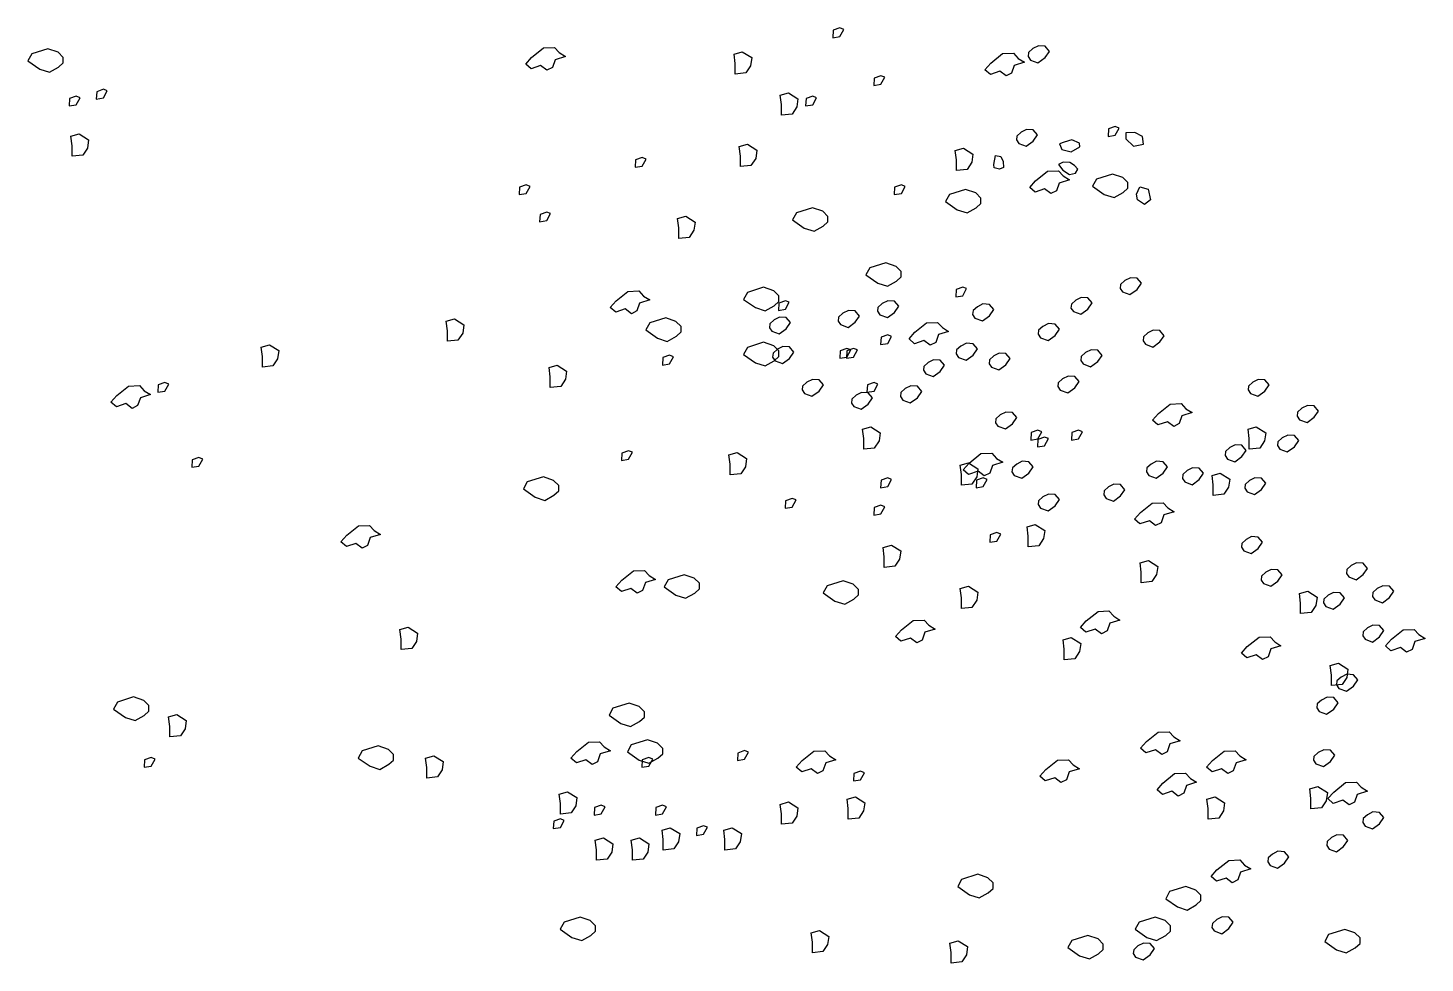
# Model space of a CAD drawing. Header units: millimetres. Extents: x 462666 to 1244237, y 2328025 to 3795663.
# Drawn here: x 1080457 to 1082481, y 2915386 to 2916741 of the extents above; entities that cross this region are included whole.
import ezdxf

# ---------------------------------------------------------------- set-up
doc = ezdxf.new("R2010")
doc.units = ezdxf.units.MM
doc.layers.add('arbre', color=250, linetype='Continuous')

# ---------------------------------------------------------------- blocks, each defined once
blk = doc.blocks.new('arbre3')
at = {"layer": 'arbre', "color": 252}
for points in [[(263.2569, 32.1143), (263.296, 32.1208), (263.3177, 32.1599), (263.296, 32.1686), (263.2591, 32.1555)], [(264.3526, 31.9908), (264.3939, 31.9756), (264.433, 32.0039), (264.4569, 32.0386), (264.433, 32.0669), (264.396, 32.069), (264.3656, 32.0538), (264.3417, 32.0321), (264.3395, 32.0104)], [(258.8594, 31.9401), (258.9138, 31.9228), (258.9638, 31.951), (258.9898, 31.9749), (258.9898, 32.0053), (258.9616, 32.0336), (258.9051, 32.0531), (258.816, 32.0249), (258.7942, 31.9858)], [(261.5867, 32.0056), (261.6519, 32.0578), (261.7127, 32.06), (261.7388, 32.0317), (261.7736, 32.01), (261.7171, 31.9926), (261.7019, 31.9492), (261.6714, 31.934), (261.6367, 31.96), (261.5845, 31.9426), (261.5541, 31.9687)], [(262.7155, 31.9128), (262.7155, 31.9714), (262.709, 32.0235), (262.7546, 32.0366), (262.8067, 32.004), (262.8002, 31.9584), (262.7741, 31.9193)], [(264.1321, 31.974), (264.1973, 32.0261), (264.2582, 32.0283), (264.2843, 32), (264.319, 31.9783), (264.2625, 31.9609), (264.2473, 31.9175), (264.2169, 31.9023), (264.1821, 31.9283), (264.1299, 31.911), (264.0995, 31.937)], [(263.4837, 31.8497), (263.5229, 31.8562), (263.5446, 31.8953), (263.5229, 31.904), (263.4859, 31.891)], [(259.0221, 31.7363), (259.0612, 31.7428), (259.0829, 31.7819), (259.0612, 31.7906), (259.0242, 31.7776)], [(259.1733, 31.7741), (259.2124, 31.7806), (259.2342, 31.8197), (259.2124, 31.8284), (259.1755, 31.8154)], [(262.9719, 31.6849), (262.9719, 31.7435), (262.9654, 31.7956), (263.011, 31.8087), (263.0632, 31.7761), (263.0567, 31.7305), (263.0306, 31.6914)], [(263.1056, 31.7363), (263.1448, 31.7428), (263.1665, 31.7819), (263.1448, 31.7906), (263.1078, 31.7776)], [(264.2874, 31.5283), (264.3287, 31.5131), (264.3678, 31.5414), (264.3917, 31.5761), (264.3678, 31.6044), (264.3309, 31.6065), (264.3004, 31.5913), (264.2765, 31.5696), (264.2744, 31.5479)], [(264.783, 31.5674), (264.8221, 31.574), (264.8438, 31.6131), (264.8221, 31.6218), (264.7851, 31.6087)], [(259.0394, 31.457), (259.0394, 31.5156), (259.0328, 31.5678), (259.0785, 31.5808), (259.1306, 31.5482), (259.1241, 31.5026), (259.098, 31.4635)], [(264.5265, 31.4957), (264.5787, 31.4827), (264.6265, 31.5088), (264.6243, 31.5305), (264.5808, 31.5479), (264.5395, 31.5348), (264.5135, 31.5262), (264.5178, 31.5131)], [(264.8808, 31.5544), (264.9242, 31.5131), (264.9786, 31.524), (264.9742, 31.5674), (264.9308, 31.5892), (264.8808, 31.587)], [(262.1604, 31.3961), (262.1995, 31.4027), (262.2212, 31.4418), (262.1995, 31.4505), (262.1625, 31.4374)], [(262.744, 31.4), (262.744, 31.4587), (262.7374, 31.5108), (262.7831, 31.5238), (262.8352, 31.4912), (262.8287, 31.4456), (262.8026, 31.4066)], [(263.9421, 31.3783), (263.9421, 31.437), (263.9356, 31.4891), (263.9812, 31.5021), (264.0334, 31.4695), (264.0268, 31.4239), (264.0008, 31.3848)], [(264.1483, 31.411), (264.1592, 31.461), (264.1874, 31.4566), (264.2005, 31.4284), (264.2026, 31.3958), (264.1809, 31.3849), (264.1505, 31.3936)], [(264.3809, 31.3219), (264.4461, 31.3741), (264.5069, 31.3762), (264.533, 31.348), (264.5678, 31.3263), (264.5113, 31.3089), (264.4961, 31.2654), (264.4656, 31.2502), (264.4309, 31.2763), (264.3787, 31.2589), (264.3483, 31.285)], [(264.5308, 31.3806), (264.5678, 31.3567), (264.6026, 31.3632), (264.6156, 31.3849), (264.596, 31.4067), (264.57, 31.4219), (264.533, 31.424), (264.5069, 31.411)], [(261.5176, 31.245), (261.5567, 31.2515), (261.5784, 31.2906), (261.5567, 31.2993), (261.5197, 31.2862)], [(263.5972, 31.245), (263.6363, 31.2515), (263.658, 31.2906), (263.6363, 31.2993), (263.5993, 31.2862)], [(264.7612, 31.2459), (264.8156, 31.2285), (264.8656, 31.2567), (264.8916, 31.2806), (264.8916, 31.3111), (264.8634, 31.3393), (264.8069, 31.3589), (264.7178, 31.3306), (264.696, 31.2915)], [(263.9462, 31.1605), (264.0006, 31.1431), (264.0506, 31.1713), (264.0766, 31.1952), (264.0766, 31.2257), (264.0484, 31.2539), (263.9919, 31.2735), (263.9028, 31.2452), (263.881, 31.2061)], [(264.9392, 31.2481), (264.9588, 31.2871), (265.0044, 31.2741), (265.0174, 31.2155), (264.9848, 31.1894), (264.9457, 31.2155)], [(261.631, 31.0938), (261.6701, 31.1003), (261.6919, 31.1394), (261.6701, 31.1481), (261.6332, 31.1351)], [(263.0984, 31.0588), (263.1528, 31.0414), (263.2028, 31.0697), (263.2288, 31.0936), (263.2288, 31.124), (263.2006, 31.1522), (263.1441, 31.1718), (263.055, 31.1435), (263.0332, 31.1044)], [(262.402, 31.0013), (262.402, 31.0599), (262.3955, 31.112), (262.4411, 31.125), (262.4932, 31.0925), (262.4867, 31.0469), (262.4607, 31.0078)], [(263.5054, 30.7537), (263.5597, 30.7363), (263.6097, 30.7646), (263.6358, 30.7885), (263.6358, 30.8189), (263.6075, 30.8471), (263.551, 30.8667), (263.4619, 30.8384), (263.4402, 30.7993)], [(264.8625, 30.7056), (264.9038, 30.6904), (264.9429, 30.7186), (264.9669, 30.7534), (264.9429, 30.7816), (264.906, 30.7838), (264.8756, 30.7686), (264.8517, 30.7469), (264.8495, 30.7251)], [(262.0551, 30.6564), (262.1203, 30.7085), (262.1811, 30.7107), (262.2072, 30.6825), (262.242, 30.6607), (262.1855, 30.6433), (262.1703, 30.5999), (262.1398, 30.5847), (262.105, 30.6108), (262.0529, 30.5934), (262.0225, 30.6194)], [(262.8271, 30.6181), (262.8815, 30.6007), (262.9315, 30.629), (262.9575, 30.6529), (262.9575, 30.6833), (262.9293, 30.7115), (262.8728, 30.7311), (262.7837, 30.7028), (262.7619, 30.6637)], [(263.9375, 30.678), (263.9766, 30.6845), (263.9983, 30.7237), (263.9766, 30.7323), (263.9396, 30.7193)], [(264.5899, 30.5966), (264.6312, 30.5814), (264.6703, 30.6096), (264.6942, 30.6444), (264.6703, 30.6726), (264.6334, 30.6748), (264.6029, 30.6596), (264.579, 30.6379), (264.5769, 30.6161)], [(262.9544, 30.6024), (262.9935, 30.609), (263.0152, 30.6481), (262.9935, 30.6568), (262.9566, 30.6437)], [(263.2995, 30.5239), (263.3408, 30.5087), (263.3799, 30.5369), (263.4038, 30.5717), (263.3799, 30.5999), (263.3429, 30.6021), (263.3125, 30.5869), (263.2886, 30.5652), (263.2864, 30.5435)], [(263.5176, 30.5784), (263.5589, 30.5632), (263.598, 30.5914), (263.6219, 30.6262), (263.598, 30.6544), (263.561, 30.6566), (263.5306, 30.6414), (263.5067, 30.6197), (263.5045, 30.598)], [(264.0446, 30.5602), (264.0859, 30.545), (264.1251, 30.5733), (264.149, 30.608), (264.1251, 30.6363), (264.0881, 30.6385), (264.0577, 30.6232), (264.0338, 30.6015), (264.0316, 30.5798)], [(261.1196, 30.4315), (261.1196, 30.4902), (261.1131, 30.5423), (261.1587, 30.5553), (261.2109, 30.5227), (261.2044, 30.4771), (261.1783, 30.4381)], [(262.2845, 30.4486), (262.3389, 30.4312), (262.3889, 30.4595), (262.415, 30.4834), (262.415, 30.5138), (262.3867, 30.542), (262.3302, 30.5616), (262.2411, 30.5334), (262.2193, 30.4943)], [(262.9178, 30.4876), (262.9591, 30.4724), (262.9982, 30.5006), (263.0221, 30.5354), (262.9982, 30.5636), (262.9613, 30.5658), (262.9308, 30.5506), (262.9069, 30.5289), (262.9048, 30.5071)], [(263.7115, 30.4814), (263.7767, 30.5335), (263.8376, 30.5357), (263.8637, 30.5075), (263.8984, 30.4857), (263.8419, 30.4684), (263.8267, 30.4249), (263.7963, 30.4097), (263.7615, 30.4358), (263.7093, 30.4184), (263.6789, 30.4445)], [(264.4081, 30.4512), (264.4494, 30.436), (264.4886, 30.4643), (264.5125, 30.499), (264.4886, 30.5273), (264.4516, 30.5294), (264.4212, 30.5142), (264.3973, 30.4925), (264.3951, 30.4708)], [(263.5216, 30.4135), (263.5607, 30.42), (263.5824, 30.4591), (263.5607, 30.4678), (263.5237, 30.4547)], [(264.9897, 30.4149), (265.031, 30.3997), (265.0702, 30.4279), (265.0941, 30.4627), (265.0702, 30.4909), (265.0332, 30.4931), (265.0028, 30.4779), (264.9789, 30.4562), (264.9767, 30.4345)], [(260.0937, 30.2891), (260.0937, 30.3477), (260.0872, 30.3999), (260.1328, 30.4129), (260.185, 30.3803), (260.1785, 30.3347), (260.1524, 30.2956)], [(262.8271, 30.313), (262.8815, 30.2957), (262.9315, 30.3239), (262.9575, 30.3478), (262.9575, 30.3782), (262.9293, 30.4065), (262.8728, 30.426), (262.7837, 30.3978), (262.7619, 30.3587)], [(262.936, 30.3241), (262.9773, 30.3089), (263.0164, 30.3371), (263.0403, 30.3719), (263.0164, 30.4001), (262.9794, 30.4023), (262.949, 30.3871), (262.9251, 30.3653), (262.9229, 30.3436)], [(263.2947, 30.3379), (263.3338, 30.3444), (263.3555, 30.3835), (263.3338, 30.3922), (263.2969, 30.3791)], [(263.3325, 30.3379), (263.3716, 30.3444), (263.3934, 30.3835), (263.3716, 30.3922), (263.3347, 30.3791)], [(263.9538, 30.3422), (263.9951, 30.327), (264.0342, 30.3553), (264.0581, 30.39), (264.0342, 30.4183), (263.9972, 30.4204), (263.9668, 30.4052), (263.9429, 30.3835), (263.9407, 30.3618)], [(264.1355, 30.2877), (264.1768, 30.2725), (264.2159, 30.3008), (264.2399, 30.3355), (264.2159, 30.3638), (264.179, 30.3659), (264.1486, 30.3507), (264.1247, 30.329), (264.1225, 30.3073)], [(264.6444, 30.3059), (264.6857, 30.2907), (264.7248, 30.3189), (264.7488, 30.3537), (264.7248, 30.3819), (264.6879, 30.3841), (264.6575, 30.3689), (264.6336, 30.3472), (264.6314, 30.3254)], [(261.6896, 30.1752), (261.6896, 30.2338), (261.6831, 30.2859), (261.7287, 30.2989), (261.7808, 30.2664), (261.7743, 30.2208), (261.7482, 30.1817)], [(262.3116, 30.3001), (262.3507, 30.3066), (262.3725, 30.3457), (262.3507, 30.3544), (262.3138, 30.3414)], [(263.772, 30.2514), (263.8133, 30.2362), (263.8524, 30.2644), (263.8764, 30.2992), (263.8524, 30.3274), (263.8155, 30.3296), (263.7851, 30.3144), (263.7612, 30.2927), (263.759, 30.2709)], [(263.0995, 30.1424), (263.1408, 30.1272), (263.18, 30.1554), (263.2039, 30.1902), (263.18, 30.2184), (263.143, 30.2206), (263.1126, 30.2054), (263.0887, 30.1837), (263.0865, 30.1619)], [(264.5172, 30.1606), (264.5585, 30.1453), (264.5976, 30.1736), (264.6215, 30.2084), (264.5976, 30.2366), (264.5607, 30.2388), (264.5302, 30.2236), (264.5063, 30.2018), (264.5042, 30.1801)], [(265.5713, 30.1424), (265.6126, 30.1272), (265.6518, 30.1554), (265.6757, 30.1902), (265.6518, 30.2184), (265.6148, 30.2206), (265.5844, 30.2054), (265.5605, 30.1837), (265.5583, 30.1619)], [(259.2869, 30.1316), (259.3521, 30.1837), (259.4129, 30.1859), (259.439, 30.1576), (259.4738, 30.1359), (259.4173, 30.1185), (259.4021, 30.0751), (259.3716, 30.0599), (259.3368, 30.0859), (259.2847, 30.0686), (259.2543, 30.0946)], [(259.5136, 30.1489), (259.5527, 30.1554), (259.5745, 30.1945), (259.5527, 30.2032), (259.5158, 30.1902)], [(263.3722, 30.0697), (263.4135, 30.0545), (263.4526, 30.0828), (263.4765, 30.1175), (263.4526, 30.1458), (263.4156, 30.1479), (263.3852, 30.1327), (263.3613, 30.111), (263.3591, 30.0893)], [(263.4459, 30.1489), (263.4851, 30.1554), (263.5068, 30.1945), (263.4851, 30.2032), (263.4481, 30.1902)], [(263.6448, 30.1061), (263.6861, 30.0908), (263.7252, 30.1191), (263.7491, 30.1538), (263.7252, 30.1821), (263.6883, 30.1843), (263.6578, 30.1691), (263.6339, 30.1473), (263.6318, 30.1256)], [(265.0614, 30.0316), (265.1266, 30.0838), (265.1875, 30.0859), (265.2136, 30.0577), (265.2483, 30.036), (265.1918, 30.0186), (265.1766, 29.9751), (265.1462, 29.9599), (265.1114, 29.986), (265.0592, 29.9686), (265.0288, 29.9947)], [(265.844, 29.997), (265.8853, 29.9818), (265.9244, 30.0101), (265.9483, 30.0448), (265.9244, 30.0731), (265.8874, 30.0753), (265.857, 30.0601), (265.8331, 30.0383), (265.8309, 30.0166)], [(264.1719, 29.9607), (264.2132, 29.9455), (264.2523, 29.9737), (264.2762, 30.0085), (264.2523, 30.0368), (264.2153, 30.0389), (264.1849, 30.0237), (264.161, 30.002), (264.1588, 29.9803)], [(263.4279, 29.8334), (263.4279, 29.892), (263.4214, 29.9441), (263.467, 29.9571), (263.5191, 29.9246), (263.5126, 29.879), (263.4865, 29.8399)], [(264.3534, 29.8843), (264.3925, 29.8908), (264.4143, 29.9299), (264.3925, 29.9386), (264.3556, 29.9256)], [(264.3912, 29.8465), (264.4303, 29.853), (264.4521, 29.8922), (264.4303, 29.9008), (264.3934, 29.8878)], [(264.5803, 29.8843), (264.6194, 29.8908), (264.6411, 29.9299), (264.6194, 29.9386), (264.5824, 29.9256)], [(265.5652, 29.8334), (265.5652, 29.892), (265.5587, 29.9441), (265.6043, 29.9571), (265.6564, 29.9246), (265.6499, 29.879), (265.6238, 29.8399)], [(265.7349, 29.8335), (265.7762, 29.8183), (265.8153, 29.8466), (265.8393, 29.8813), (265.8153, 29.9096), (265.7784, 29.9118), (265.748, 29.8965), (265.7241, 29.8748), (265.7219, 29.8531)], [(262.0847, 29.7709), (262.1239, 29.7775), (262.1456, 29.8166), (262.1239, 29.8253), (262.0869, 29.8122)], [(265.4441, 29.779), (265.4854, 29.7638), (265.5245, 29.7921), (265.5485, 29.8268), (265.5245, 29.8551), (265.4876, 29.8573), (265.4572, 29.842), (265.4333, 29.8203), (265.4311, 29.7986)], [(259.7026, 29.7331), (259.7418, 29.7397), (259.7635, 29.7788), (259.7418, 29.7875), (259.7048, 29.7744)], [(262.687, 29.6909), (262.687, 29.7496), (262.6805, 29.8017), (262.7261, 29.8147), (262.7782, 29.7821), (262.7717, 29.7365), (262.7456, 29.6974)], [(263.9693, 29.634), (263.9693, 29.6926), (263.9628, 29.7447), (264.0084, 29.7577), (264.0606, 29.7252), (264.0541, 29.6796), (264.028, 29.6405)], [(264.0115, 29.7567), (264.0767, 29.8089), (264.1376, 29.8111), (264.1636, 29.7828), (264.1984, 29.7611), (264.1419, 29.7437), (264.1267, 29.7003), (264.0963, 29.685), (264.0615, 29.7111), (264.0093, 29.6937), (263.9789, 29.7198)], [(264.2627, 29.6882), (264.304, 29.673), (264.3432, 29.7012), (264.3671, 29.736), (264.3432, 29.7642), (264.3062, 29.7664), (264.2758, 29.7512), (264.2519, 29.7295), (264.2497, 29.7078)], [(265.0079, 29.6882), (265.0492, 29.673), (265.0883, 29.7012), (265.1123, 29.736), (265.0883, 29.7642), (265.0514, 29.7664), (265.021, 29.7512), (264.9971, 29.7295), (264.9949, 29.7078)], [(261.6063, 29.5673), (261.6606, 29.5499), (261.7106, 29.5781), (261.7367, 29.602), (261.7367, 29.6325), (261.7085, 29.6607), (261.6519, 29.6803), (261.5628, 29.652), (261.5411, 29.6129)], [(263.5216, 29.6198), (263.5607, 29.6263), (263.5824, 29.6654), (263.5607, 29.6741), (263.5237, 29.661)], [(264.0509, 29.6198), (264.09, 29.6263), (264.1118, 29.6654), (264.09, 29.6741), (264.0531, 29.661)], [(265.2078, 29.6519), (265.2491, 29.6367), (265.2883, 29.6649), (265.3122, 29.6997), (265.2883, 29.7279), (265.2513, 29.7301), (265.2209, 29.7149), (265.197, 29.6931), (265.1948, 29.6714)], [(265.3657, 29.577), (265.3657, 29.6356), (265.3592, 29.6877), (265.4048, 29.7008), (265.4569, 29.6682), (265.4504, 29.6226), (265.4243, 29.5835)], [(265.5532, 29.5974), (265.5945, 29.5822), (265.6336, 29.6104), (265.6575, 29.6452), (265.6336, 29.6734), (265.5966, 29.6756), (265.5662, 29.6604), (265.5423, 29.6386), (265.5401, 29.6169)], [(264.7716, 29.561), (264.8129, 29.5458), (264.8521, 29.5741), (264.876, 29.6088), (264.8521, 29.6371), (264.8151, 29.6392), (264.7847, 29.624), (264.7608, 29.6023), (264.7586, 29.5806)], [(262.9922, 29.5064), (263.0313, 29.5129), (263.0531, 29.552), (263.0313, 29.5607), (262.9944, 29.5476)], [(263.4837, 29.4686), (263.5229, 29.4751), (263.5446, 29.5142), (263.5229, 29.5229), (263.4859, 29.5099)], [(264.4081, 29.5065), (264.4494, 29.4913), (264.4886, 29.5196), (264.5125, 29.5543), (264.4886, 29.5826), (264.4516, 29.5847), (264.4212, 29.5695), (264.3973, 29.5478), (264.3951, 29.5261)], [(264.9614, 29.4819), (265.0266, 29.534), (265.0875, 29.5362), (265.1136, 29.508), (265.1483, 29.4862), (265.0918, 29.4688), (265.0766, 29.4254), (265.0462, 29.4102), (265.0114, 29.4363), (264.9592, 29.4189), (264.9288, 29.4449)], [(260.5618, 29.3569), (260.627, 29.4091), (260.6878, 29.4113), (260.7139, 29.383), (260.7487, 29.3613), (260.6922, 29.3439), (260.677, 29.3005), (260.6465, 29.2852), (260.6117, 29.3113), (260.5596, 29.2939), (260.5292, 29.32)], [(264.1265, 29.3174), (264.1657, 29.3239), (264.1874, 29.363), (264.1657, 29.3717), (264.1287, 29.3587)], [(264.3398, 29.2921), (264.3398, 29.3508), (264.3333, 29.4029), (264.3789, 29.4159), (264.431, 29.3833), (264.4245, 29.3377), (264.3985, 29.2986)], [(263.5419, 29.1782), (263.5419, 29.2368), (263.5354, 29.2889), (263.581, 29.302), (263.6331, 29.2694), (263.6266, 29.2238), (263.6005, 29.1847)], [(265.535, 29.2703), (265.5763, 29.2551), (265.6154, 29.2834), (265.6393, 29.3181), (265.6154, 29.3464), (265.5785, 29.3486), (265.548, 29.3334), (265.5241, 29.3116), (265.522, 29.2899)], [(264.9667, 29.0927), (264.9667, 29.1514), (264.9602, 29.2035), (265.0058, 29.2165), (265.058, 29.1839), (265.0515, 29.1383), (265.0254, 29.0993)], [(266.1166, 29.125), (266.1579, 29.1098), (266.197, 29.138), (266.2209, 29.1728), (266.197, 29.201), (266.1601, 29.2032), (266.1296, 29.188), (266.1057, 29.1663), (266.1036, 29.1446)], [(262.0866, 29.1071), (262.1518, 29.1592), (262.2127, 29.1614), (262.2388, 29.1331), (262.2736, 29.1114), (262.2171, 29.094), (262.2018, 29.0506), (262.1714, 29.0354), (262.1366, 29.0614), (262.0845, 29.0441), (262.054, 29.0701)], [(262.3863, 29.0249), (262.4406, 29.0075), (262.4906, 29.0358), (262.5167, 29.0597), (262.5167, 29.0901), (262.4884, 29.1183), (262.4319, 29.1379), (262.3428, 29.1096), (262.3211, 29.0705)], [(265.644, 29.0887), (265.6853, 29.0735), (265.7245, 29.1017), (265.7484, 29.1365), (265.7245, 29.1647), (265.6875, 29.1669), (265.6571, 29.1517), (265.6332, 29.1299), (265.631, 29.1082)], [(263.268, 28.991), (263.3223, 28.9736), (263.3723, 29.0019), (263.3984, 29.0258), (263.3984, 29.0562), (263.3701, 29.0844), (263.3136, 29.104), (263.2245, 29.0757), (263.2028, 29.0366)], [(263.9693, 28.9503), (263.9693, 29.0089), (263.9628, 29.0611), (264.0084, 29.0741), (264.0606, 29.0415), (264.0541, 28.9959), (264.028, 28.9568)], [(266.262, 28.9978), (266.3033, 28.9826), (266.3424, 29.0109), (266.3663, 29.0456), (266.3424, 29.0739), (266.3055, 29.076), (266.275, 29.0608), (266.2511, 29.0391), (266.249, 29.0174)], [(265.8501, 28.9218), (265.8501, 28.9805), (265.8436, 29.0326), (265.8892, 29.0456), (265.9414, 29.013), (265.9349, 28.9674), (265.9088, 28.9283)], [(265.9894, 28.9615), (266.0307, 28.9463), (266.0698, 28.9745), (266.0937, 29.0093), (266.0698, 29.0375), (266.0328, 29.0397), (266.0024, 29.0245), (265.9785, 29.0028), (265.9763, 28.981)], [(264.6614, 28.8822), (264.7266, 28.9343), (264.7875, 28.9365), (264.8136, 28.9082), (264.8484, 28.8865), (264.7919, 28.8691), (264.7766, 28.8257), (264.7462, 28.8105), (264.7114, 28.8365), (264.6593, 28.8192), (264.6288, 28.8452)], [(260.8632, 28.7224), (260.8632, 28.7811), (260.8566, 28.8332), (260.9023, 28.8462), (260.9544, 28.8136), (260.9479, 28.768), (260.9218, 28.7289)], [(263.6365, 28.8322), (263.7017, 28.8843), (263.7626, 28.8865), (263.7887, 28.8583), (263.8234, 28.8365), (263.7669, 28.8192), (263.7517, 28.7757), (263.7213, 28.7605), (263.6865, 28.7866), (263.6343, 28.7692), (263.6039, 28.7953)], [(266.2075, 28.7798), (266.2488, 28.7646), (266.2879, 28.7929), (266.3118, 28.8276), (266.2879, 28.8559), (266.2509, 28.858), (266.2205, 28.8428), (266.1966, 28.8211), (266.1944, 28.7994)], [(266.353, 28.7796), (266.4182, 28.8317), (266.479, 28.8339), (266.5051, 28.8057), (266.5399, 28.7839), (266.4834, 28.7665), (266.4681, 28.7231), (266.4377, 28.7079), (266.4029, 28.734), (266.3508, 28.7166), (266.3203, 28.7426)], [(264.5393, 28.6655), (264.5393, 28.7241), (264.5328, 28.7762), (264.5784, 28.7892), (264.6305, 28.7567), (264.624, 28.7111), (264.5979, 28.672)], [(265.5541, 28.7397), (265.6193, 28.7918), (265.6802, 28.794), (265.7062, 28.7657), (265.741, 28.744), (265.6845, 28.7266), (265.6693, 28.6832), (265.6389, 28.668), (265.6041, 28.694), (265.5519, 28.6766), (265.5215, 28.7027)], [(266.0211, 28.523), (266.0211, 28.5817), (266.0146, 28.6338), (266.0602, 28.6468), (266.1124, 28.6142), (266.1058, 28.5686), (266.0798, 28.5295)], [(266.0621, 28.5073), (266.1034, 28.4921), (266.1425, 28.5203), (266.1664, 28.5551), (266.1425, 28.5833), (266.1055, 28.5855), (266.0751, 28.5703), (266.0512, 28.5486), (266.049, 28.5269)], [(259.3342, 28.3469), (259.3885, 28.3296), (259.4385, 28.3578), (259.4646, 28.3817), (259.4646, 28.4121), (259.4364, 28.4404), (259.3798, 28.4599), (259.2907, 28.4317), (259.269, 28.3926)], [(265.953, 28.3801), (265.9943, 28.3649), (266.0334, 28.3932), (266.0574, 28.4279), (266.0334, 28.4562), (265.9965, 28.4583), (265.9661, 28.4431), (265.9422, 28.4214), (265.94, 28.3997)], [(259.5808, 28.2382), (259.5808, 28.2968), (259.5743, 28.3489), (259.6199, 28.3619), (259.672, 28.3294), (259.6655, 28.2838), (259.6394, 28.2447)], [(262.0811, 28.3131), (262.1354, 28.2957), (262.1854, 28.3239), (262.2115, 28.3478), (262.2115, 28.3782), (262.1832, 28.4065), (262.1267, 28.426), (262.0376, 28.3978), (262.0159, 28.3587)], [(261.8367, 28.1575), (261.9019, 28.2097), (261.9627, 28.2118), (261.9888, 28.1836), (262.0236, 28.1619), (261.9671, 28.1445), (261.9519, 28.101), (261.9214, 28.0858), (261.8866, 28.1119), (261.8345, 28.0945), (261.8041, 28.1206)], [(262.1828, 28.1097), (262.2371, 28.0923), (262.2871, 28.1205), (262.3132, 28.1444), (262.3132, 28.1748), (262.285, 28.2031), (262.2284, 28.2226), (262.1393, 28.1944), (262.1176, 28.1553)], [(264.9949, 28.2126), (265.0601, 28.2648), (265.1209, 28.2669), (265.147, 28.2387), (265.1818, 28.217), (265.1253, 28.1996), (265.1101, 28.1561), (265.0796, 28.1409), (265.0449, 28.167), (264.9927, 28.1496), (264.9623, 28.1757)], [(259.438, 28.0701), (259.4771, 28.0767), (259.4988, 28.1158), (259.4771, 28.1245), (259.4401, 28.1114)], [(260.6907, 28.0758), (260.745, 28.0584), (260.795, 28.0866), (260.8211, 28.1105), (260.8211, 28.1409), (260.7928, 28.1692), (260.7363, 28.1887), (260.6472, 28.1605), (260.6255, 28.1214)], [(261.0056, 28.0103), (261.0056, 28.0689), (260.9991, 28.121), (261.0447, 28.1341), (261.0969, 28.1015), (261.0904, 28.0559), (261.0643, 28.0168)], [(262.1982, 28.0701), (262.2373, 28.0767), (262.259, 28.1158), (262.2373, 28.1245), (262.2003, 28.1114)], [(262.7275, 28.1079), (262.7666, 28.1145), (262.7884, 28.1536), (262.7666, 28.1623), (262.7297, 28.1492)], [(263.0866, 28.1076), (263.1518, 28.1597), (263.2126, 28.1619), (263.2387, 28.1336), (263.2735, 28.1119), (263.217, 28.0945), (263.2018, 28.0511), (263.1713, 28.0359), (263.1366, 28.0619), (263.0844, 28.0445), (263.054, 28.0706)], [(265.3614, 28.1076), (265.4266, 28.1597), (265.4875, 28.1619), (265.5135, 28.1336), (265.5483, 28.1119), (265.4918, 28.0945), (265.4766, 28.0511), (265.4462, 28.0359), (265.4114, 28.0619), (265.3592, 28.0445), (265.3288, 28.0706)], [(265.9348, 28.0895), (265.9761, 28.0742), (266.0153, 28.1025), (266.0392, 28.1373), (266.0153, 28.1655), (265.9783, 28.1677), (265.9479, 28.1525), (265.924, 28.1307), (265.9218, 28.109)], [(263.3703, 27.9946), (263.4094, 28.0011), (263.4312, 28.0402), (263.4094, 28.0489), (263.3725, 28.0358)], [(264.4365, 28.0576), (264.5017, 28.1097), (264.5625, 28.1119), (264.5886, 28.0836), (264.6234, 28.0619), (264.5669, 28.0445), (264.5517, 28.0011), (264.5212, 27.9859), (264.4864, 28.0119), (264.4343, 27.9946), (264.4039, 28.0206)], [(265.0864, 27.9826), (265.1516, 28.0348), (265.2125, 28.0369), (265.2386, 28.0087), (265.2733, 27.987), (265.2168, 27.9696), (265.2016, 27.9261), (265.1712, 27.9109), (265.1364, 27.937), (265.0842, 27.9196), (265.0538, 27.9457)], [(265.9071, 27.8394), (265.9071, 27.898), (265.9006, 27.9501), (265.9462, 27.9632), (265.9984, 27.9306), (265.9919, 27.885), (265.9658, 27.8459)], [(266.0334, 27.9331), (266.0986, 27.9853), (266.1595, 27.9874), (266.1856, 27.9592), (266.2203, 27.9375), (266.1638, 27.9201), (266.1486, 27.8766), (266.1182, 27.8614), (266.0834, 27.8875), (266.0312, 27.8701), (266.0008, 27.8962)], [(261.7466, 27.8109), (261.7466, 27.8695), (261.7401, 27.9216), (261.7857, 27.9347), (261.8378, 27.9021), (261.8313, 27.8565), (261.8052, 27.8174)], [(263.3424, 27.7824), (263.3424, 27.841), (263.3359, 27.8932), (263.3815, 27.9062), (263.4336, 27.8736), (263.4271, 27.828), (263.4011, 27.7889)], [(265.3372, 27.7824), (265.3372, 27.841), (265.3307, 27.8932), (265.3763, 27.9062), (265.4284, 27.8736), (265.4219, 27.828), (265.3958, 27.7889)], [(261.9335, 27.8056), (261.9726, 27.8121), (261.9944, 27.8512), (261.9726, 27.8599), (261.9357, 27.8469)], [(262.2738, 27.8056), (262.3129, 27.8121), (262.3347, 27.8512), (262.3129, 27.8599), (262.276, 27.8469)], [(262.9719, 27.7539), (262.9719, 27.8126), (262.9654, 27.8647), (263.011, 27.8777), (263.0632, 27.8451), (263.0567, 27.7995), (263.0306, 27.7604)], [(266.2075, 27.7443), (266.2488, 27.7291), (266.2879, 27.7573), (266.3118, 27.7921), (266.2879, 27.8203), (266.2509, 27.8225), (266.2205, 27.8073), (266.1966, 27.7856), (266.1944, 27.7638)], [(261.7066, 27.73), (261.7458, 27.7365), (261.7675, 27.7756), (261.7458, 27.7843), (261.7088, 27.7713)], [(262.3165, 27.6115), (262.3165, 27.6701), (262.31, 27.7222), (262.3556, 27.7353), (262.4077, 27.7027), (262.4012, 27.6571), (262.3752, 27.618)], [(262.5007, 27.6922), (262.5398, 27.6987), (262.5615, 27.7378), (262.5398, 27.7465), (262.5028, 27.7335)], [(262.6585, 27.6115), (262.6585, 27.6701), (262.652, 27.7222), (262.6976, 27.7353), (262.7497, 27.7027), (262.7432, 27.6571), (262.7171, 27.618)], [(261.946, 27.5545), (261.946, 27.6132), (261.9395, 27.6653), (261.9852, 27.6783), (262.0373, 27.6457), (262.0308, 27.6001), (262.0047, 27.561)], [(262.1455, 27.5545), (262.1455, 27.6132), (262.139, 27.6653), (262.1846, 27.6783), (262.2368, 27.6457), (262.2302, 27.6001), (262.2042, 27.561)], [(266.0075, 27.6171), (266.0488, 27.6019), (266.088, 27.6301), (266.1119, 27.6649), (266.088, 27.6931), (266.051, 27.6953), (266.0206, 27.6801), (265.9967, 27.6584), (265.9945, 27.6367)], [(265.6804, 27.5263), (265.7217, 27.5111), (265.7608, 27.5393), (265.7847, 27.5741), (265.7608, 27.6023), (265.7239, 27.6045), (265.6934, 27.5893), (265.6695, 27.5675), (265.6674, 27.5458)], [(265.3863, 27.5019), (265.4515, 27.5541), (265.5124, 27.5562), (265.5385, 27.528), (265.5732, 27.5063), (265.5167, 27.4889), (265.5015, 27.4454), (265.4711, 27.4302), (265.4363, 27.4563), (265.3842, 27.4389), (265.3537, 27.465)], [(264.014, 27.3639), (264.0684, 27.3465), (264.1184, 27.3748), (264.1445, 27.3987), (264.1445, 27.4291), (264.1162, 27.4573), (264.0597, 27.4769), (263.9706, 27.4486), (263.9488, 27.4095)], [(265.1671, 27.2961), (265.2214, 27.2787), (265.2714, 27.307), (265.2975, 27.3309), (265.2975, 27.3613), (265.2692, 27.3895), (265.2127, 27.4091), (265.1236, 27.3808), (265.1018, 27.3417)], [(261.8098, 27.1266), (261.8641, 27.1092), (261.9141, 27.1375), (261.9402, 27.1614), (261.9402, 27.1918), (261.9119, 27.22), (261.8554, 27.2396), (261.7663, 27.2114), (261.7446, 27.1722)], [(264.9975, 27.1266), (265.0518, 27.1092), (265.1018, 27.1375), (265.1279, 27.1614), (265.1279, 27.1918), (265.0996, 27.22), (265.0431, 27.2396), (264.954, 27.2114), (264.9323, 27.1722)], [(265.3714, 27.1629), (265.4127, 27.1477), (265.4518, 27.1759), (265.4758, 27.2107), (265.4518, 27.239), (265.4149, 27.2411), (265.3845, 27.2259), (265.3606, 27.2042), (265.3584, 27.1825)], [(263.1429, 27.0418), (263.1429, 27.1004), (263.1364, 27.1525), (263.182, 27.1656), (263.2342, 27.133), (263.2276, 27.0874), (263.2016, 27.0483)], [(264.6245, 27.0249), (264.6788, 27.0075), (264.7288, 27.0358), (264.7549, 27.0597), (264.7549, 27.0901), (264.7266, 27.1184), (264.6701, 27.1379), (264.581, 27.1097), (264.5593, 27.0706)], [(266.0488, 27.0588), (266.1031, 27.0414), (266.1531, 27.0697), (266.1792, 27.0936), (266.1792, 27.124), (266.1509, 27.1522), (266.0944, 27.1718), (266.0053, 27.1436), (265.9836, 27.1045)], [(263.9123, 26.9848), (263.9123, 27.0434), (263.9058, 27.0956), (263.9514, 27.1086), (264.0036, 27.076), (263.9971, 27.0304), (263.971, 26.9913)], [(264.9352, 27.0176), (264.9765, 27.0024), (265.0156, 27.0306), (265.0396, 27.0654), (265.0156, 27.0936), (264.9787, 27.0958), (264.9483, 27.0806), (264.9244, 27.0588), (264.9222, 27.0371)]]:
    blk.add_lwpolyline(points, close=True, dxfattribs=at)

msp = doc.modelspace()

# ---------------------------------------------------------------- block references
at = {"layer": 'arbre', "xscale": 261.3775937935833, "yscale": 261.3775937935833, "zscale": 261.3775937935833}
msp.add_blockref('arbre3', (1012813.6, 2908332.4), dxfattribs=at)

doc.saveas('drawing.dxf')
